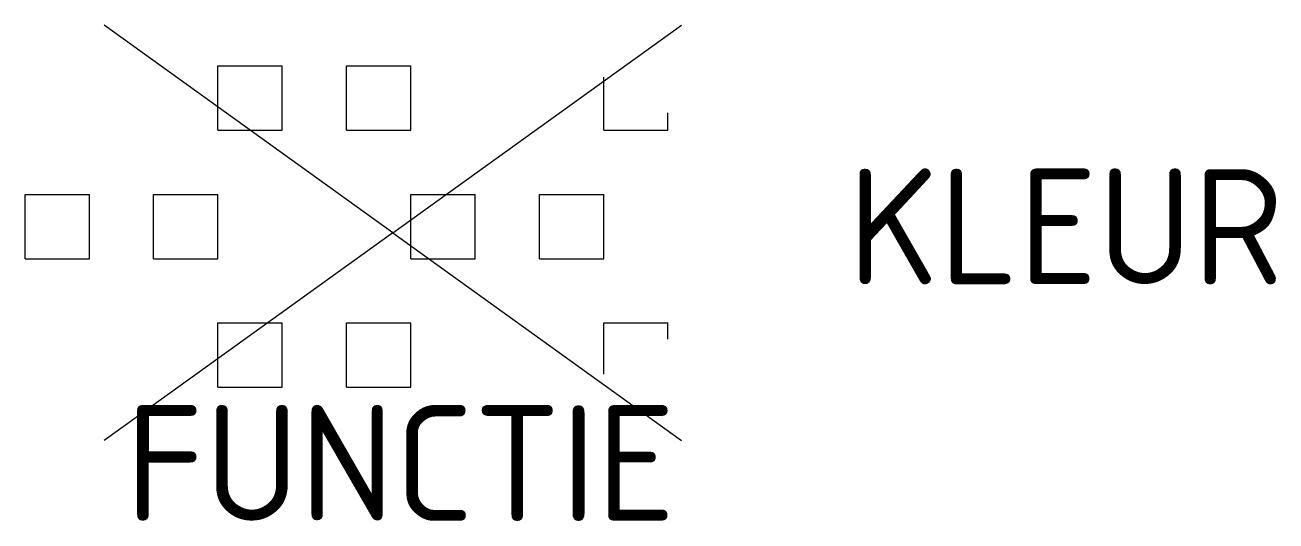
# Model space of a CAD drawing. Extents: x -5.5 to 14, y -4.6 to 3.1.
import ezdxf
from ezdxf.enums import TextEntityAlignment as Align

# ---------------------------------------------------------------- set-up
doc = ezdxf.new("R2010")
doc.units = 0
doc.styles.add('NLCS-ISO', font='NLCS-ISO.ttf')

msp = doc.modelspace()

# ---------------------------------------------------------------- linework, layer by layer
for p, q in [((0.227, -0.096), (-4.262, 3.136)), ((0.227, -0.096), (4.717, 3.136)), ((-2.495, 2.5), (-1.495, 2.5)), ((-2.495, 1.5), (-2.495, 2.5)), ((-1.495, 1.5), (-1.495, 2.5)), ((-0.495, 2.5), (0.005, 2.5)), ((-0.495, 1.5), (-0.495, 2.5)), ((0.005, 2.5), (0.505, 2.5)), ((0.505, 1.5), (0.505, 2.5)), ((3.505, 1.5), (3.505, 2.322)), ((4.505, 1.5), (4.505, 1.768)), ((-2.495, 1.5), (-1.495, 1.5)), ((-0.495, 1.5), (0.005, 1.5)), ((0.005, 1.5), (0.505, 1.5)), ((3.505, 1.5), (4.505, 1.5)), ((-5.495, 0.5), (-4.495, 0.5)), ((-5.495, 0), (-5.495, 0.5)), ((-4.495, 0), (-4.495, 0.5)), ((-3.495, 0.5), (-2.495, 0.5)), ((-3.495, 0), (-3.495, 0.5)), ((-2.495, 0), (-2.495, 0.5)), ((0.505, 0.5), (1.505, 0.5)), ((0.505, 0), (0.505, 0.5)), ((1.505, 0), (1.505, 0.5)), ((2.505, 0.5), (3.505, 0.5)), ((2.505, 0), (2.505, 0.5)), ((3.505, 0), (3.505, 0.5)), ((-5.495, -0.5), (-5.495, 0)), ((-4.495, -0.5), (-4.495, 0)), ((0.227, -0.096), (-4.262, -3.329)), ((-3.495, -0.5), (-3.495, 0)), ((-2.495, -0.5), (-2.495, 0)), ((0.227, -0.096), (4.717, -3.329)), ((0.505, -0.5), (0.505, 0)), ((1.505, -0.5), (1.505, 0)), ((2.505, -0.5), (2.505, 0)), ((3.505, -0.5), (3.505, 0)), ((-5.495, -0.5), (-4.495, -0.5)), ((-3.495, -0.5), (-2.495, -0.5)), ((0.505, -0.5), (1.505, -0.5)), ((2.505, -0.5), (3.505, -0.5)), ((-2.495, -1.5), (-1.495, -1.5)), ((-2.495, -2.5), (-2.495, -1.5)), ((-1.495, -2.5), (-1.495, -1.5)), ((-0.495, -1.5), (0.005, -1.5)), ((-0.495, -2.5), (-0.495, -1.5)), ((0.005, -1.5), (0.505, -1.5)), ((0.505, -2.5), (0.505, -1.5)), ((3.505, -1.5), (4.505, -1.5)), ((3.505, -2.296), (3.505, -1.5)), ((4.505, -1.754), (4.505, -1.5)), ((-2.495, -2.5), (-1.495, -2.5)), ((-0.495, -2.5), (0.005, -2.5)), ((0.005, -2.5), (0.505, -2.5))]:
    msp.add_line(p, q)

# ---------------------------------------------------------------- texts
at = {"style": 'NLCS-ISO'}
msp.add_attdef('KLEUR', text='', height=1.8, dxfattribs=at).set_placement((7.3, 0), align=Align.MIDDLE_LEFT)
at = {"style": 'NLCS-ISO', "flags": 1}
msp.add_attdef('FUNCTIE', text='', height=1.8, dxfattribs=at).set_placement((0.343, -3.681), align=Align.MIDDLE_CENTER)

doc.saveas('drawing.dxf')
